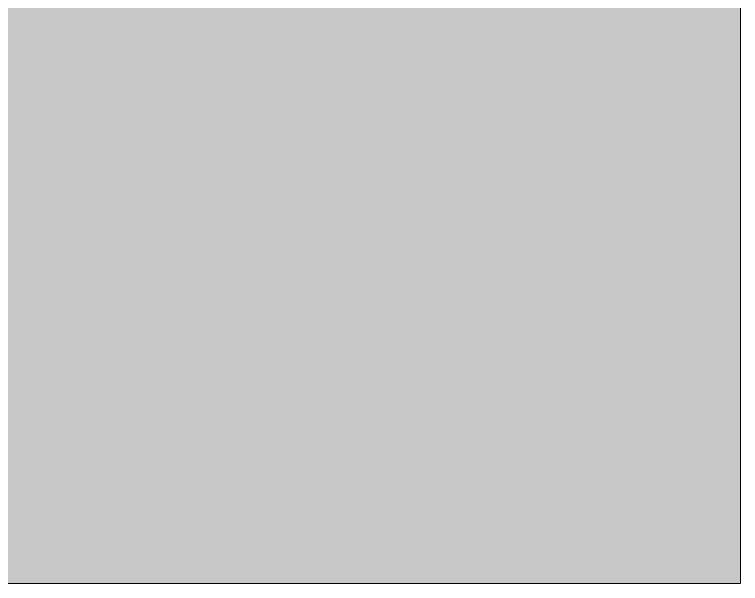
# Model space of a CAD drawing. Header units: inches. Extents: x -4169 to -1846, y 9706 to 12377.
# Drawn here: x -3506.43 to -3489.7, y 10727.63 to 10740.73 of the extents above; entities that cross this region are included whole.
import ezdxf

# ---------------------------------------------------------------- set-up
doc = ezdxf.new("R2010")
doc.units = ezdxf.units.IN
doc.header["$MEASUREMENT"] = 0
for name, color, linetype, lineweight in [('0-1', 7, 'Continuous', 5), ('0-2', 10, 'Continuous', 18), ('P-SANR-FIXT-2', 7, 'Continuous', 9), ('P-SANR-FIXT-3', 55, 'Continuous', 9)]:
    doc.layers.add(name, color=color, linetype=linetype, lineweight=lineweight)

# ---------------------------------------------------------------- blocks, each defined once
blk = doc.blocks.new('Stacked Washer and Dryer - 26_x25_ - Private-1372850-ENLARGED RCP - 1ST FLOOR PLAN')
at = {"layer": 'P-SANR-FIXT-3'}
blk.add_hatch(color=256, dxfattribs=at).paths.add_polyline_path([(26, -12.5), (26, 12.5), (0, 12.5), (0, -12.5), (17.081, -12.5)], flags=0)
at = {"layer": 'P-SANR-FIXT-2'}
for p in [(26, 12.5), (0, -12.5)]:
    blk.add_line(p, (0, 12.5), dxfattribs=at)
blk = doc.blocks.new('CTR - 1st Phase - Unit Layouts_rvt-1-ENLARGED RCP - 1ST FLOOR PLAN')
at = {"layer": '0-2', "rotation": 180}
blk.add_blockref('Stacked Washer and Dryer - 26_x25_ - Private-1372850-ENLARGED RCP - 1ST FLOOR PLAN', (-3489.699, 10740.134), dxfattribs=at)

msp = doc.modelspace()

# ---------------------------------------------------------------- block references
at = {"layer": '0-1'}
msp.add_blockref('CTR - 1st Phase - Unit Layouts_rvt-1-ENLARGED RCP - 1ST FLOOR PLAN', (0, 0), dxfattribs=at)

doc.saveas('drawing.dxf')
